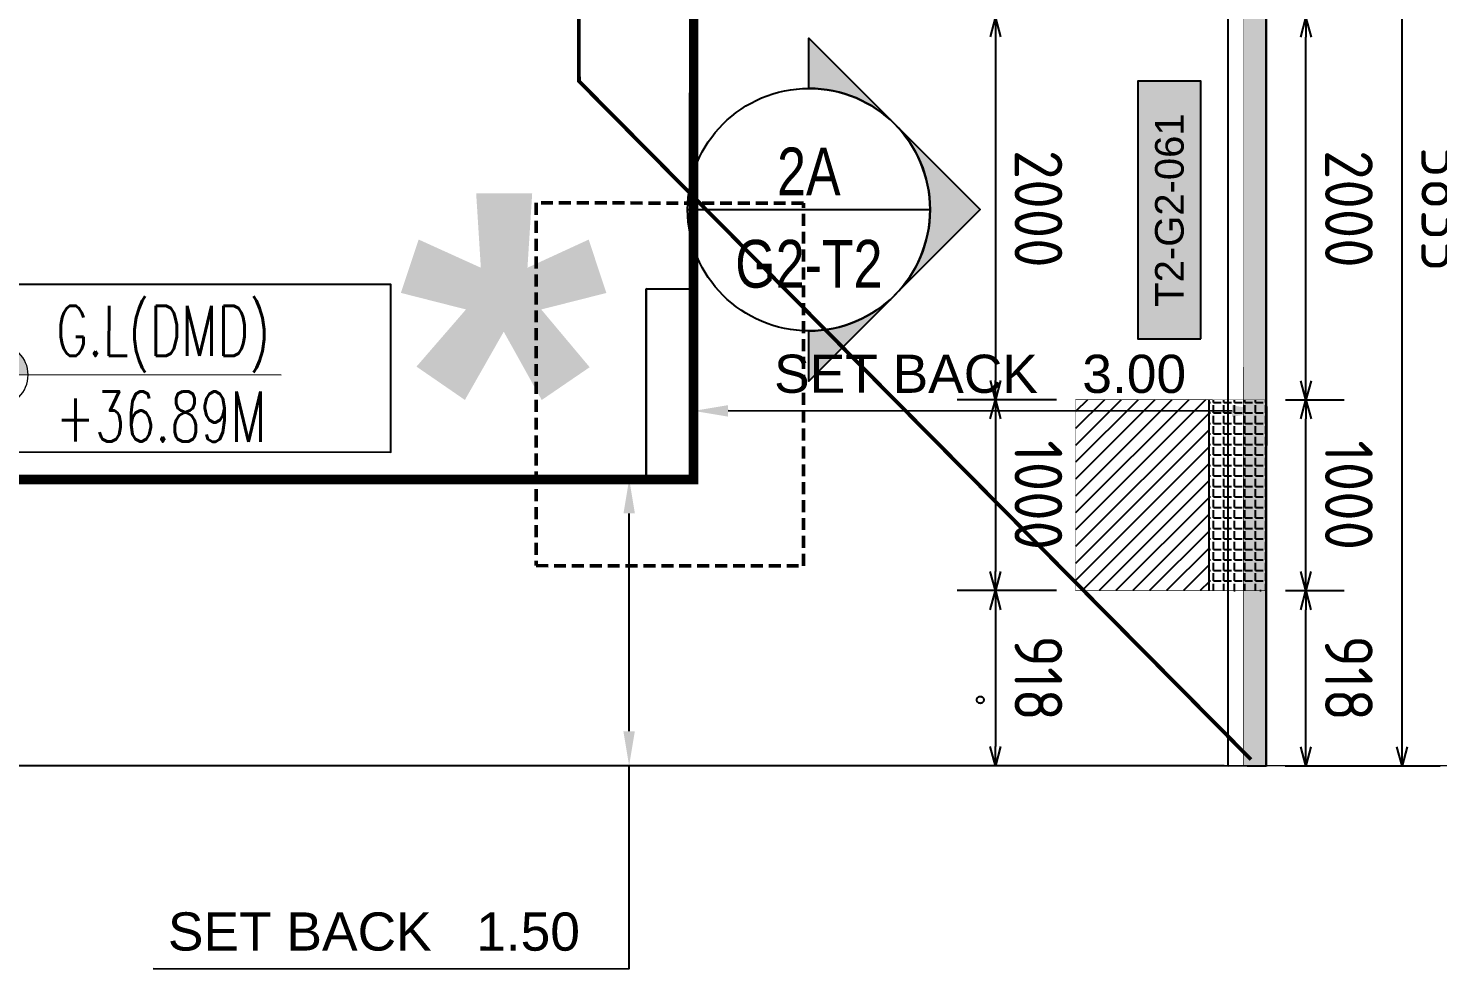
# Model space of a CAD drawing. Header units: centimetres. Extents: x -6122352 to 6876996, y -1694241 to 2592194.
# Drawn here: x 124843 to 132226, y -67235 to -62308 of the extents above; entities that cross this region are included whole.
import ezdxf
from ezdxf.enums import TextEntityAlignment as Align
from ezdxf.xclip import XClip

# ---------------------------------------------------------------- set-up
doc = ezdxf.new("R2010")
doc.units = ezdxf.units.CM
doc.header["$MEASUREMENT"] = 0
doc.header["$XCLIPFRAME"] = 2
doc.header["$PDMODE"] = 66
doc.header["$PDSIZE"] = 100
for name, pattern in [('CENTER', [2, 1.25, -0.25, 0.25, -0.25]), ('DASHED2', [0.375, 0.25, -0.125]), ('XR-AR-END-SETTING OUT PLAN$0$23261-XR-AR-SI-GF$0$HIDDEN', [0.375, 0.25, -0.125])]:
    doc.linetypes.add(name, pattern=pattern)
doc.layers.get('Defpoints').update_dxf_attribs({"color": 255, "linetype": 'CENTER'})
for name, color, linetype in [('00-MI-DIM', 7, 'Continuous'), ('23585-XR-AR-BOUNDARY WALLS AND SETBACKS$0$setback', 7, 'XR-AR-END-SETTING OUT PLAN$0$23261-XR-AR-SI-GF$0$HIDDEN'), ('@MI-FOOTINGS', 7, 'Continuous'), ('@MI-MEP', 7, 'Continuous'), ('@MI-REF LAYER', 7, 'Continuous'), ('@MI-TYPE-01', 30, 'Continuous'), ('@MI-TYPE-02', 6, 'Continuous'), ('B_TH_4', 7, 'Continuous'), ('PANEL-TAGS', 7, 'Continuous'), ('S-DIMENSION', 251, 'Continuous'), ('XREF1$0$S-LEVELS', 2, 'Continuous'), ('XREF1$0$TYPICAL NEW PROFILE', 3, 'Continuous')]:
    doc.layers.add(name, color=color, linetype=linetype)
for name, color, linetype, lineweight, true_color in [('08-Compound Wall-2', 6, 'Continuous', 25, 0xff00ff), ('23585-XR-AR-DAMAC PLOT LIMITS$0$1-End units', 7, 'Continuous', 5, 0xf8991e), ('23585-XR-AR-DAMAC PLOT LIMITS$0$1-Open Space', 7, 'Continuous', 5, 0x90cf5a)]:
    doc.layers.add(name, color=color, linetype=linetype, lineweight=lineweight, true_color=true_color)
for name, color, linetype, lineweight in [('@ Foundations', 4, 'DASHED2', 50), ('A-ANNO-TEXT', 3, 'Continuous', 25), ('XR-AR-END-SETTING OUT PLAN$0$23585-XR-AR-END-GROUND FLOOR$0$S-COLS', 51, 'Continuous', 40), ('XR-AR-END-SETTING OUT PLAN$0$23585-XR-AR-END-GROUND FLOOR$0$S-COLS-PATT', 8, 'Continuous', 5), ('XREF1$0$36-TAGLVL', 23, 'Continuous', 9)]:
    doc.layers.add(name, color=color, linetype=linetype, lineweight=lineweight)
doc.styles.add('Arial', font='arialbd.ttf')
doc.styles.add('Arial Narrow', font='ARIALN.TTF', dxfattribs={"width": 0.95, "height": 500})
doc.styles.add('PANELTAG_STYLE', font='arial.ttf')
doc.styles.add('Schueco-BEMSTIL', font='isocpeur.ttf', dxfattribs={"width": 0.9})
doc.styles.get("Standard").update_dxf_attribs({"font": 'arial.ttf'})
doc.styles.add('XREF1$0$DLT_TEXT', font='romans.shx', dxfattribs={"width": 0.7})
doc.dimstyles.new('MI- JWC-TXT-2.5 MM', dxfattribs={"dimscale": 1.5, "dimtxt": 2.5, "dimasz": 1, "dimexe": 2, "dimexo": 1, "dimgap": 1, "dimtad": 1, "dimdec": 0, "dimdsep": 46, "dimtxsty": 'Schueco-BEMSTIL', "dimblk": 'OPEN30', "dimcen": 0, "dimdle": 2, "dimclrd": 140, "dimclre": 8, "dimclrt": 40, "dimadec": 0, "dimazin": 2, "dimtfac": 1, "dimtdec": 0, "dimtix": 1, "dimtmove": 2, "dimatfit": 3, "dimldrblk": 'OPEN', "dimfxl": 2, "dimlwd": -1, "dimlwe": -1, "dimarcsym": 0})
doc.dimstyles.get("Standard").update_dxf_attribs({"dimtxt": 5, "dimasz": 0.5, "dimexe": 0.18, "dimexo": 0.0625, "dimgap": 0.09, "dimtad": 0, "dimtih": 1, "dimtoh": 1, "dimdec": 0, "dimzin": 0, "dimdsep": 46, "dimtxsty": 'Standard', "dimcen": 0.09, "dimadec": 0, "dimazin": 0, "dimtfac": 1, "dimtdec": 0, "dimtofl": 0, "dimtmove": 0, "dimatfit": 3, "dimfxl": 1, "dimtolj": 1, "dimtzin": 0, "dimarcsym": 0})

# ---------------------------------------------------------------- blocks, each defined once
blk = doc.blocks.new('23585-XR-AR-BOUNDARY WALLS AND SETBACKS')
at = {"layer": '08-Compound Wall-2'}
for points in [[(496529.1341, 2768948.9256), (496529.2017, 2768948.9993), (496511.5071, 2768965.2139)], [(496529.0666, 2768948.8518), (496511.4457, 2768964.9989), (496505.4006, 2768958.4013), (496501.3472, 2768953.9775), (496497.2938, 2768949.5537), (496493.2404, 2768945.1299), (496489.187, 2768940.7061), (496483.073, 2768934.0337), (496500.6945, 2768917.8874)]]:
    blk.add_lwpolyline(points, dxfattribs=at)
at = {"layer": '23585-XR-AR-BOUNDARY WALLS AND SETBACKS$0$setback', "ltscale": 40, "const_width": 0.05}
blk.add_lwpolyline([(496526.0691, 2768947.8008), (496511.6922, 2768960.9752), (496507.5388, 2768956.4422), (496503.4854, 2768952.0184), (496499.432, 2768947.5946), (496495.3786, 2768943.1708), (496491.3252, 2768938.747), (496487.1703, 2768934.2126), (496501.5476, 2768921.039), (496505.7023, 2768925.5734), (496509.7558, 2768929.9972), (496513.8092, 2768934.421), (496517.8628, 2768938.8447), (496521.9162, 2768943.2684), (496526.0691, 2768947.8008)], dxfattribs=at)
blk = doc.blocks.new('A$C9d9485f6')
at = {"layer": 'A-ANNO-TEXT', "rotation": 312.4881850805905}
blk.add_blockref('23585-XR-AR-BOUNDARY WALLS AND SETBACKS', (-2377088.5348, -1504219.2521), dxfattribs=at)
blk = doc.blocks.new('23585-XR-AR-DAMAC PLOT LIMITS')
at = {"layer": '23585-XR-AR-DAMAC PLOT LIMITS$0$1-End units', "color": 251, "true_color": 0x636466}
blk.add_lwpolyline([(496529.2017, 2768948.9993), (496523.0221, 2768942.2551), (496505.3269, 2768958.4689), (496511.5071, 2768965.2139)], close=True, dxfattribs=at)
at = {"layer": '23585-XR-AR-DAMAC PLOT LIMITS$0$1-Open Space', "color": 251, "true_color": 0x636466}
blk.add_lwpolyline([(496513.5337, 2768967.4255), (496531.2285, 2768951.2113), (496529.2017, 2768948.9993), (496511.5071, 2768965.2139), (496493.8115, 2768981.4267), (496495.8383, 2768983.6387)], close=True, dxfattribs=at)
blk = doc.blocks.new('A$Cf093b529')
at = {"layer": 'A-ANNO-TEXT'}
blk.add_blockref('23585-XR-AR-DAMAC PLOT LIMITS', (-495391.9901, -2768603.4419), dxfattribs=at)
blk = doc.blocks.new('XR-AR-END-SETTING OUT PLAN$0$23585-XR-AR-END-GROUND FLOOR$0$A$C75a8815d')
at = {"layer": 'XR-AR-END-SETTING OUT PLAN$0$23585-XR-AR-END-GROUND FLOOR$0$S-COLS', "color": 252, "lineweight": 30}
blk.add_lwpolyline([(0, -4000), (0, -3000), (250, -3000), (250, -4000)], close=True, dxfattribs=at)
blk = doc.blocks.new('XR-AR-END-SETTING OUT PLAN')
at = {"layer": 'XR-AR-END-SETTING OUT PLAN$0$23585-XR-AR-END-GROUND FLOOR$0$S-COLS-PATT', "color": 8}
blk.add_blockref('XR-AR-END-SETTING OUT PLAN$0$23585-XR-AR-END-GROUND FLOOR$0$A$C75a8815d', (3000.1, 5500), dxfattribs=at)
blk = doc.blocks.new('END UNIT')
at = {"xscale": 0.001, "yscale": 0.001, "zscale": 0.001}
blk.add_blockref('XR-AR-END-SETTING OUT PLAN', (-9.1502, 0), dxfattribs=at)
blk = doc.blocks.new('TH_4')
at = {"xscale": -1}
blk.add_blockref('END UNIT', (495826.3054, 2769130.5141), dxfattribs=at)
at = {"insert": (495831.4554, 2769133.5141), "char_height": 2, "attachment_point": 2, "style": 'Arial'}
blk.add_mtext('\\pxqc;*', dxfattribs=at)
blk = doc.blocks.new('A$C780da55d')
at = {"layer": 'S-DIMENSION'}
blk.add_circle((39.3016, -0.0017), 0.0182, dxfattribs=at)
at = {"layer": 'B_TH_4', "xscale": 1.000039159572381, "yscale": 1.000039159572381, "zscale": 1.000039159572381}
blk.add_blockref('TH_4', (-495814.0705, -2769239.3021), dxfattribs=at)
blk = doc.blocks.new('23585-XR-AR-MALDIVE-2$0$TH_4')
blk.add_blockref('A$C780da55d', (495794.6554, 2769130.8641))
at = {"layer": '@ Foundations', "linetype": 'DASHED2', "ltscale": 0.25}
blk.add_lwpolyline([(495831.6304, 2769131.5646), (495833.0304, 2769131.5646), (495833.0304, 2769133.4646), (495831.6304, 2769133.4646)], close=True, dxfattribs=at)
blk = doc.blocks.new('A$Cab812dd2')
at = {"color": 1, "true_color": 0xeb0000, "const_width": 0.01}
blk.add_lwpolyline([(33.1545, 0.0061), (27.1545, 0.005), (21.1545, 0.0041), (15.1545, 0.003), (9.1545, 0.0018), (0.0044, 0), (0, 24.0002), (9.15, 24.0017), (15.1501, 24.0029), (21.1501, 24.004), (27.1501, 24.0052), (33.1501, 24.0063), (42.2983, 24.0081), (42.3017, 0.0078)], close=True, dxfattribs=at)
blk = doc.blocks.new('XREF1$0$LVL  ATTR')
at = {"color": 7}
blk.add_wipeout([(-0.3373, 0.3835), (1.8973, 0.3835), (1.8973, -0.4505), (-0.3373, -0.4505)], dxfattribs=at)
at = {"layer": 'XREF1$0$36-TAGLVL', "extrusion": (-4.88814e-07, 1.40652e-17, 1)}
h = blk.add_hatch(color=252, dxfattribs=at)
h.paths.add_polyline_path([(-0.0654, 0.1563, 0.414214), (-0.2216, 0), (-0.0654, 0)])
h.paths.add_polyline_path([(0.0909, 0), (-0.0654, 0), (-0.0654, -0.1562, 0.414214)])
for p, q in [((-0.0654, -0.2604), (-0.0654, 0.2604)), ((1.3511, 0, 0), (-0.3253, 0, 0))]:
    blk.add_line(p, q, dxfattribs=at)
blk.add_circle((-0.0654, 0, 0), 0.1562, dxfattribs=at)
at = {"layer": 'XREF1$0$S-LEVELS', "color": 1}
blk.add_lwpolyline([(-0.3373, 0.3835), (1.8973, 0.3835), (1.8973, -0.4505), (-0.3373, -0.4505)], close=True, dxfattribs=at)
at = {"layer": 'XREF1$0$TYPICAL NEW PROFILE', "color": 3, "style": 'XREF1$0$DLT_TEXT', "width": 0.7}
for tag, p in [('+0.00M', (0.2413, 0.0671, -0.0001)), ('S.S.L', (0.2413, -0.3453, -0.0001))]:
    blk.add_attdef(tag, p, '', height=0.25, dxfattribs=at)
blk = doc.blocks.new('*D741')
at = {"color": 0, "lineweight": -2, "transparency": 16777216}
for p, q in [((494356.3826, 2767860.5927), (494356.8134, 2767860.5927)), ((494356.6334, 2767859.2716), (494356.6334, 2767860.4127)), ((494356.7584, 2767859.0916), (494356.4534, 2767859.0916)), ((494356.6334, 2767858.0276), (494356.6334, 2767859.0916)), ((494354.1408, 2767858.0276), (494356.6334, 2767858.0276))]:
    blk.add_line(p, q, dxfattribs=at)
at = {"color": 0, "transparency": 16777216}
for points in [[(494356.6034, 2767860.4127), (494356.6634, 2767860.4127), (494356.6334, 2767860.5927)], [(494356.6034, 2767859.2716), (494356.6634, 2767859.2716), (494356.6334, 2767859.0916)]]:
    blk.add_solid(points, dxfattribs=at)
at = {"layer": 'Defpoints', "color": 0, "transparency": 16777216}
for p in [(494356.3201, 2767860.5927), (494356.6334, 2767860.5927), (494356.8209, 2767859.0916)]:
    blk.add_point(p, dxfattribs=at)
at = {"color": 0, "transparency": 16777216, "insert": (494355.2971, 2767858.221), "char_height": 0.2, "attachment_point": 5}
blk.add_mtext('\\A1;SET BACK   1.50', dxfattribs=at)
blk = doc.blocks.new('*D743')
at = {"color": 0, "lineweight": -2, "transparency": 16777216}
for p, q in [((494356.9711, 2767860.7997), (494356.9711, 2767861.1304)), ((494359.7909, 2767860.9504), (494357.1511, 2767860.9504)), ((494359.9709, 2767860.9744), (494359.9709, 2767860.7704))]:
    blk.add_line(p, q, dxfattribs=at)
at = {"color": 0, "transparency": 16777216}
for points in [[(494357.1511, 2767860.9804), (494357.1511, 2767860.9204), (494356.9711, 2767860.9504)], [(494359.7909, 2767860.9804), (494359.7909, 2767860.9204), (494359.9709, 2767860.9504)]]:
    blk.add_solid(points, dxfattribs=at)
at = {"layer": 'Defpoints', "color": 0, "transparency": 16777216}
for p in [(494359.9709, 2767861.0369), (494356.9711, 2767860.9504), (494356.9711, 2767860.7372)]:
    blk.add_point(p, dxfattribs=at)
at = {"color": 0, "transparency": 16777216, "insert": (494358.471, 2767861.1438), "char_height": 0.2, "attachment_point": 5}
blk.add_mtext('\\A1;SET BACK   3.00', dxfattribs=at)
blk = doc.blocks.new('T1-FOOTING')
at = {"transparency": 33554679}
h = blk.add_hatch(dxfattribs=at)
h.set_pattern_fill('ANGLE', color=256, scale=500)
h.set_pattern_definition([(0, (0, 0), (0, 137.5), [100, -37.5]), (90, (0, 0), (-137.5, 8e-15), [100, -37.5])])
h.paths.add_polyline_path([(-500, -300), (500, -300), (500, 0), (-500, 0)])
h.paths.add_polyline_path([(-499.75, -299.75), (499.75, -299.75), (499.75, -0.25), (-499.75, -0.25)], flags=16)
h = blk.add_hatch(dxfattribs=at)
h.set_pattern_fill('ANGLE', color=8, scale=200)
h.set_pattern_definition([(0, (0, 0), (0, 55), [40, -15]), (90, (0, 0), (-55, 3e-15), [40, -15])])
h.paths.add_polyline_path([(500, -300), (500, 0), (-500, 0), (-500, -300)])
h = blk.add_hatch(dxfattribs=at)
h.set_pattern_fill('ANSI31', color=8, scale=500)
h.paths.add_polyline_path([(500, -1000), (500, -300), (-500, -300), (-500, -1000)])
at = {"layer": '@MI-TYPE-01', "color": 240, "linetype": 'DASHED2', "true_color": 0xed1f24}
blk.add_line((-500, -300), (500, -300), dxfattribs=at)
at = {"layer": '@MI-TYPE-01', "color": 240, "true_color": 0xed1f24, "const_width": 2.5}
blk.add_lwpolyline([(-500, 0), (500, 0), (500, -1000), (-500, -1000)], close=True, dxfattribs=at)
blk = doc.blocks.new('_Open30')
at = {"color": 0, "linetype": 'ByBlock', "lineweight": -2}
for p, q in [((-1, 0.268), (0, 0)), ((0, 0), (-1, -0.268)), ((0, 0), (-1, 0))]:
    blk.add_line(p, q, dxfattribs=at)
blk = doc.blocks.new('*D913')
at = {"layer": '@MI-TYPE-02', "color": 8, "transparency": 16777216}
for p, q in [((382582.8, -191426.2), (383394.5, -191426.1)), ((382583.8, -197261.2), (383395.5, -197261.1))]:
    blk.add_line(p, q, dxfattribs=at)
at = {"layer": '@MI-TYPE-02', "color": 140, "transparency": 16777216}
blk.add_line((383195.5, -197161.1), (383194.5, -191526.1), dxfattribs=at)
at = {"layer": 'Defpoints', "color": 0, "transparency": 16777216}
for p in [(382482.8, -191426.2), (383194.5, -191426.1), (382483.8, -197261.2)]:
    blk.add_point(p, dxfattribs=at)
at = {"layer": '@MI-TYPE-02', "color": 140, "transparency": 16777216, "xscale": 100, "yscale": 100, "zscale": 100}
for p, rotation in [((383194.5, -191426.1), 90.01026582106833), ((383195.5, -197261.1), 270.0102658210683)]:
    blk.add_blockref('_Open30', p, dxfattribs=dict(at, rotation=rotation))
at = {"layer": '@MI-TYPE-02', "color": 40, "transparency": 16777216, "insert": (383420, -194343.6), "char_height": 250, "attachment_point": 5, "rotation": 270.01027, "style": 'Schueco-BEMSTIL'}
blk.add_mtext('5835', dxfattribs=at)
blk = doc.blocks.new('_Open')
at = {"color": 0, "linetype": 'ByBlock', "lineweight": -2}
for p, q in [((-1, 0.2), (0, 0)), ((-1, -0.2), (0, 0)), ((0, 0), (-1, 0))]:
    blk.add_line(p, q, dxfattribs=at)
blk = doc.blocks.new('*D914')
at = {"layer": '@MI-TYPE-02', "color": 8, "transparency": 16777216}
for p, q in [((382584.5, -196343.7), (382891.1, -196343.6)), ((382583.8, -197261.2), (382891.2, -197261.2))]:
    blk.add_line(p, q, dxfattribs=at)
at = {"layer": '@MI-TYPE-02', "color": 140, "transparency": 16777216}
blk.add_line((382691.2, -197161.2), (382691.1, -196443.7), dxfattribs=at)
at = {"layer": 'Defpoints', "color": 0, "transparency": 16777216}
for p in [(382484.5, -196343.7), (382691.1, -196343.7), (382483.8, -197261.2)]:
    blk.add_point(p, dxfattribs=at)
at = {"layer": '@MI-TYPE-02', "color": 140, "transparency": 16777216, "xscale": 100, "yscale": 100, "zscale": 100}
for p, rotation in [((382691.1, -196343.7), 90.01026582106833), ((382691.2, -197261.2), 270.0102658210683)]:
    blk.add_blockref('_Open30', p, dxfattribs=dict(at, rotation=rotation))
at = {"layer": '@MI-TYPE-02', "color": 40, "transparency": 16777216, "insert": (382916.1, -196802.4), "char_height": 250, "attachment_point": 5, "rotation": 270.01027, "style": 'Schueco-BEMSTIL'}
blk.add_mtext('918', dxfattribs=at)
blk = doc.blocks.new('*D915')
at = {"layer": '@MI-TYPE-02', "color": 8, "transparency": 16777216}
for p, q in [((382583.4, -195343.7), (382890.9, -195343.6)), ((382584.5, -196343.7), (382891.1, -196343.6))]:
    blk.add_line(p, q, dxfattribs=at)
at = {"layer": '@MI-TYPE-02', "color": 140, "transparency": 16777216}
blk.add_line((382691, -196243.7), (382690.9, -195443.7), dxfattribs=at)
at = {"layer": 'Defpoints', "color": 0, "transparency": 16777216}
for p in [(382483.4, -195343.7), (382690.9, -195343.7), (382484.5, -196343.7)]:
    blk.add_point(p, dxfattribs=at)
at = {"layer": '@MI-TYPE-02', "color": 140, "transparency": 16777216, "xscale": 100, "yscale": 100, "zscale": 100}
for p, rotation in [((382690.9, -195343.7), 90.01026582106833), ((382691.1, -196343.7), 270.0102658210683)]:
    blk.add_blockref('_Open30', p, dxfattribs=dict(at, rotation=rotation))
at = {"layer": '@MI-TYPE-02', "color": 40, "transparency": 16777216, "insert": (382916, -195843.6), "char_height": 250, "attachment_point": 5, "rotation": 270.01027, "style": 'Schueco-BEMSTIL'}
blk.add_mtext('1000', dxfattribs=at)
blk = doc.blocks.new('*D916')
at = {"layer": '@MI-TYPE-02', "color": 8, "transparency": 16777216}
for p, q in [((382584, -193343.7), (382890.5, -193343.6)), ((382583.4, -195343.7), (382890.9, -195343.6))]:
    blk.add_line(p, q, dxfattribs=at)
at = {"layer": '@MI-TYPE-02', "color": 140, "transparency": 16777216}
blk.add_line((382690.9, -195243.7), (382690.5, -193443.7), dxfattribs=at)
at = {"layer": 'Defpoints', "color": 0, "transparency": 16777216}
for p in [(382484, -193343.7), (382690.5, -193343.7), (382483.4, -195343.7)]:
    blk.add_point(p, dxfattribs=at)
at = {"layer": '@MI-TYPE-02', "color": 140, "transparency": 16777216, "xscale": 100, "yscale": 100, "zscale": 100}
for p, rotation in [((382690.5, -193343.7), 90.01026582106833), ((382690.9, -195343.7), 270.0102658210683)]:
    blk.add_blockref('_Open30', p, dxfattribs=dict(at, rotation=rotation))
at = {"layer": '@MI-TYPE-02', "color": 40, "transparency": 16777216, "insert": (382915.7, -194343.6), "char_height": 250, "attachment_point": 5, "rotation": 270.01027, "style": 'Schueco-BEMSTIL'}
blk.add_mtext('2000', dxfattribs=at)
blk = doc.blocks.new('*D1426')
at = {"layer": '@MI-TYPE-02', "color": 8, "transparency": 16777216}
for p, q in [((-1099.8, 3917.3), (-1619.4, 3917.2)), ((-1099.5, 1917.3), (-1619, 1917.2))]:
    blk.add_line(p, q, dxfattribs=at)
at = {"layer": '@MI-TYPE-02', "color": 140, "transparency": 16777216}
blk.add_line((-1419.3, 3817.3), (-1419, 2017.3), dxfattribs=at)
at = {"layer": 'Defpoints', "color": 0, "transparency": 16777216}
for p in [(-999.8, 3917.4), (-1419, 1917.3), (-999.5, 1917.4)]:
    blk.add_point(p, dxfattribs=at)
at = {"layer": '@MI-TYPE-02', "color": 140, "transparency": 16777216, "xscale": 100, "yscale": 100, "zscale": 100}
for p, rotation in [((-1419.4, 3917.3), 90.01026582106819), ((-1419, 1917.3), 270.0102658210682)]:
    blk.add_blockref('_Open30', p, dxfattribs=dict(at, rotation=rotation))
at = {"layer": '@MI-TYPE-02', "color": 40, "transparency": 16777216, "insert": (-1194.2, 2917.3), "char_height": 250, "attachment_point": 5, "rotation": 270.01027, "style": 'Schueco-BEMSTIL'}
blk.add_mtext('2000', dxfattribs=at)
blk = doc.blocks.new('*D1427')
at = {"layer": '@MI-TYPE-02', "color": 8, "transparency": 16777216}
for p, q in [((-1099.5, 1917.3), (-1619, 1917.2)), ((-1099.3, 917.3), (-1618.8, 917.2))]:
    blk.add_line(p, q, dxfattribs=at)
at = {"layer": '@MI-TYPE-02', "color": 140, "transparency": 16777216}
blk.add_line((-1419, 1817.3), (-1418.8, 1017.3), dxfattribs=at)
at = {"layer": 'Defpoints', "color": 0, "transparency": 16777216}
for p in [(-999.5, 1917.4), (-1418.8, 917.3), (-999.3, 917.4)]:
    blk.add_point(p, dxfattribs=at)
at = {"layer": '@MI-TYPE-02', "color": 140, "transparency": 16777216, "xscale": 100, "yscale": 100, "zscale": 100}
for p, rotation in [((-1419, 1917.3), 90.01026582106819), ((-1418.8, 917.3), 270.0102658210682)]:
    blk.add_blockref('_Open30', p, dxfattribs=dict(at, rotation=rotation))
at = {"layer": '@MI-TYPE-02', "color": 40, "transparency": 16777216, "insert": (-1193.9, 1417.3), "char_height": 250, "attachment_point": 5, "rotation": 270.01027, "style": 'Schueco-BEMSTIL'}
blk.add_mtext('1000', dxfattribs=at)
blk = doc.blocks.new('*D1428')
at = {"layer": '@MI-TYPE-02', "color": 8, "transparency": 16777216}
for p, q in [((-1099.3, 917.3), (-1618.8, 917.2)), ((-220, 0), (-1618.7, -0.3))]:
    blk.add_line(p, q, dxfattribs=at)
at = {"layer": '@MI-TYPE-02', "color": 140, "transparency": 16777216}
blk.add_line((-1418.8, 817.3), (-1418.7, 99.7), dxfattribs=at)
at = {"layer": 'Defpoints', "color": 0, "transparency": 16777216}
for p in [(-999.3, 917.4), (-1418.7, -0.3), (-120, 0)]:
    blk.add_point(p, dxfattribs=at)
at = {"layer": '@MI-TYPE-02', "color": 140, "transparency": 16777216, "xscale": 100, "yscale": 100, "zscale": 100}
for p, rotation in [((-1418.8, 917.3), 90.01026582106819), ((-1418.7, -0.3), 270.0102658210682)]:
    blk.add_blockref('_Open30', p, dxfattribs=dict(at, rotation=rotation))
at = {"layer": '@MI-TYPE-02', "color": 40, "transparency": 16777216, "insert": (-1193.7, 458.6), "char_height": 250, "attachment_point": 5, "rotation": 270.01027, "style": 'Schueco-BEMSTIL'}
blk.add_mtext('918', dxfattribs=at)
blk = doc.blocks.new('*U1431')
h = blk.add_hatch(color=94)
edge = h.paths.add_edge_path()
edge.add_line((0, 6.35), (0, 8.98))
edge.add_line((0, 8.98), (8.98, 0))
edge.add_line((8.98, 0), (0, -8.98))
edge.add_line((0, -8.98), (0, -6.35))
edge.add_arc((0, 0), 6.35, 270, 450)
at = {"color": 94}
blk.add_line((-6.35, 0), (6.35, 0), dxfattribs=at)
for points in [[(0, 6.35), (0, 8.98), (8.98, 0), (0, -8.98), (0, -6.35, 1)], [(4.49, -4.49, 0.414214), (4.49, 4.49), (8.98, 0), (4.49, -4.49)]]:
    blk.add_lwpolyline(points, format="xyb", close=True)
blk.add_circle((0, 0), 6.35, dxfattribs=at)
at = {"style": 'Arial Narrow', "width": 0.95, "flags": 8}
blk.add_attdef('VIEWNUMBER', text='', height=2.5, dxfattribs=at).set_placement((0, 0), align=Align.BOTTOM_CENTER)
blk.add_attdef('SHEETNUMBER', text='', height=2.5, dxfattribs=at).set_placement((0, -1.588), align=Align.TOP_CENTER)
blk = doc.blocks.new('PANELTAG')
at = {"layer": 'PANEL-TAGS', "color": 1}
blk.add_lwpolyline([(-13.5, -3.3), (13.5, -3.3), (13.5, 3.3), (-13.5, 3.3)], close=True, dxfattribs=at)
at = {"layer": 'PANEL-TAGS', "color": 40, "true_color": 0xffd700}
blk.add_solid([(-13.5, -3.3), (13.5, -3.3), (-13.5, 3.3), (13.5, 3.3)], dxfattribs=at)
at = {"layer": 'PANEL-TAGS', "color": 5, "style": 'PANELTAG_STYLE'}
blk.add_attdef('TAGNO', text='', height=3, dxfattribs=at).set_placement((0, 0), align=Align.CENTER)
blk = doc.blocks.new('A$C26b54db7')
at = {"color": 1, "true_color": 0xeb0000, "const_width": 0.01}
blk.add_lwpolyline([(33.1545, 1.063), (27.1545, 1.0618), (21.1545, 1.0609), (15.1545, 1.0598), (9.1545, 1.0587), (0.0044, 1.0568), (0, 25.057), (9.15, 25.0585), (15.1501, 25.0597), (21.1501, 25.0608), (27.1501, 25.062), (33.1501, 25.0631), (42.2983, 25.0649), (42.3017, 1.0646)], close=True, dxfattribs=at)
dim = blk.add_linear_dim(base=(39.3017, 2.9228), p1=(42.3014, 3.0093), p2=(39.3017, 2.7097), text='SET BACK   <>', dimstyle='Standard', override={"dimtxt": 0.2, "dimtad": 1, "dimtih": 0, "dimdec": 2})
dim.commit()
dim.dimension.update_dxf_attribs({"geometry": '*D743', "text_midpoint": (40.8016, 3.1163), "insert": (-494317.6694, -2767858.0276)})
dim = blk.add_linear_dim(base=(38.964, 2.5652), p1=(39.1514, 1.0641), p2=(38.6506, 2.5652), angle=90, text='SET BACK   <>', dimstyle='Standard', override={"dimtxt": 0.2, "dimtad": 1, "dimtih": 0, "dimdec": 2, "dimtmove": 1})
dim.commit()
dim.dimension.update_dxf_attribs({"geometry": '*D741', "text_midpoint": (38.7931, 0), "dimtype": 128, "insert": (-494317.6694, -2767858.0276)})
blk = doc.blocks.new('T1-PARTITON 2')
at = {"layer": '@MI-TYPE-02'}
h = blk.add_hatch(color=256, dxfattribs=at)
h.dxf.hatch_style = 1
h.paths.add_polyline_path([(-1, 5835), (0, 0), (-120, 0), (-121, 5835)])
at = {"layer": '@MI-TYPE-02', "const_width": 2.5}
blk.add_lwpolyline([(-1, 5835), (0, 0), (-120, 0), (-121, 5835)], close=True, dxfattribs=at)
at = {"layer": '@MI-FOOTINGS', "color": 240, "true_color": 0xed1f24, "xscale": -1, "rotation": 270.0102658218726}
blk.add_blockref('T1-FOOTING', (0.6, 1417.5), dxfattribs=at)
at = {"layer": '@MI-TYPE-02'}
for base, p1, p2, picture, middle, set_off in [((710.7, 5835.1), (0, 0), (-1, 5835), '*D913', (936.2, 2917.7), (-382483.8, 197261.2)), ((206.7, 3917.6), (-0.4, 1917.5), (0.2, 3917.5), '*D916', (431.9, 2917.6), (-382483.8, 197261.2)), ((207.1, 1917.6), (0.7, 917.5), (-0.4, 1917.5), '*D915', (432.1, 1417.6), (-382483.8, 197261.2)), ((207.2315, 917.5738), (0, 0), (0.7081, 917.5368), '*D914', (432.3137, 458.8458), (-382483.8231, 197261.2344))]:
    dim = blk.add_linear_dim(base=base, p1=p1, p2=p2, angle=90.01027, dimstyle='MI- JWC-TXT-2.5 MM', dxfattribs=at)
    dim.commit()
    dim.dimension.update_dxf_attribs({"geometry": picture, "text_midpoint": middle, "insert": set_off})
for base, p1, p2, picture, middle in [((-1419, 1917.3), (-999.8, 3917.4), (-999.5, 1917.4), '*D1426', (-1194.2, 2917.3)), ((-1418.8, 917.3), (-999.5, 1917.4), (-999.3, 917.4), '*D1427', (-1193.9, 1417.3)), ((-1418.7, -0.3), (-999.3, 917.4), (-120, 0), '*D1428', (-1193.7, 458.6))]:
    dim = blk.add_linear_dim(base=base, p1=p1, p2=p2, angle=90.01027, dimstyle='MI- JWC-TXT-2.5 MM', dxfattribs=at)
    dim.commit()
    dim.dimension.update_dxf_attribs({"geometry": picture, "text_midpoint": middle})

msp = doc.modelspace()

# ---------------------------------------------------------------- block references
at = {"layer": '@MI-REF LAYER', "xscale": 1000, "yscale": 1000, "zscale": 1000}
msp.add_blockref('A$C9d9485f6', (-23958.95046, 48155.57226), dxfattribs=at)
at = {"layer": '@MI-REF LAYER', "xscale": 1000, "yscale": 1000, "zscale": 1000, "rotation": 312.4882903633292}
msp.add_blockref('A$Cf093b529', (-891608.73293, 539022.72011), dxfattribs=at)

# ---------------------------------------------------------------- next in the draw order: block references
at = {"layer": '@MI-REF LAYER'}
ref = msp.add_blockref('23585-XR-AR-MALDIVE-2$0$TH_4', (-496708308.92501, -2769016694.2478), dxfattribs=dict(at, xscale=999.9999999999998, yscale=999.9999999999998, zscale=999.9999999999998, rotation=359.9792219101151))
XClip(ref).set_block_clipping_path([(495793.2137545161, 2769154.4498212012), (495793.2181900763, 2769130.5098148417), (495835.2554805507, 2769130.5175940366), (495835.252015816, 2769154.4574068328), (495826.3038419536, 2769154.4161006832), (495820.3038368397, 2769154.4149550321), (495814.3038321161, 2769154.4138093828), (495808.3038273919, 2769154.4126637317), (495802.3038226687, 2769154.4115180811)])

# ---------------------------------------------------------------- next in the draw order: linework, layer by layer
at = {"layer": '@MI-REF LAYER', "color": 1, "const_width": 20}
msp.add_lwpolyline([(131247.63494, -66138.44043), (127727.69953, -62584.86475), (127720.80867, -58323.27761), (126862.1232, -58321.92961), (127720.80867, -58323.27761), (127725.7703, -46398.54639), (131219.11515, -42283.56397)], dxfattribs=at)

# ---------------------------------------------------------------- next in the draw order: block references
at = {"layer": '00-MI-DIM'}
ref = msp.add_blockref('*U1431', (128931.94844, -63257.9925), dxfattribs=dict(at, xscale=100, yscale=100, zscale=100))
ref.add_attrib('VIEWNUMBER', '2A', dxfattribs={"layer": '0', "height": 250, "style": 'Arial Narrow', "width": 0.95}).set_placement((128931.94844, -63257.9925), align=Align.BOTTOM_CENTER)
ref.add_attrib('SHEETNUMBER', 'G2-T2', dxfattribs={"layer": '0', "height": 250, "style": 'Arial Narrow', "width": 0.95}).set_placement((128931.94844, -63416.7425), align=Align.TOP_CENTER)
at = {"layer": '@MI-MEP', "color": 10, "xscale": 1000, "yscale": 1000, "zscale": 1000, "rotation": 359.9792219100943}
msp.add_blockref('A$Cab812dd2', (89026.53298, -66163.97238), dxfattribs=at)
at = {"layer": '@MI-TYPE-01', "rotation": 359.977467402098}
msp.add_blockref('T1-PARTITON 2', (131327.58571, -66171.48471), dxfattribs=at)
at = {"layer": 'PANEL-TAGS'}
ref = msp.add_blockref('PANELTAG', (130820.24709, -63260.52589), dxfattribs=dict(at, xscale=50.00000000000001, yscale=50.00000000000001, zscale=50.00000000000001, rotation=90.00000000000001))
ref.add_attrib('TAGNO', 'T2-G2-061', dxfattribs={"color": 5, "height": 150, "rotation": 90, "style": 'PANELTAG_STYLE'}).set_placement((130820.24709, -63260.52589), align=Align.MIDDLE_CENTER)

# ---------------------------------------------------------------- next in the draw order: block references
at = {"layer": '@MI-REF LAYER', "color": 7}
ref = msp.add_blockref('XREF1$0$LVL  ATTR', (124747.22871, -64124.23676, 0), dxfattribs=dict(at, xscale=-1051.480567989675, yscale=1051.480567989676, zscale=1051.480567989675, rotation=179.9900720309284))
ref.add_attrib('S.S.L', 'G.L(DMD)', (124990.2924, -64024.10725, -0.15112), dxfattribs={"layer": 'XREF1$0$TYPICAL NEW PROFILE', "color": 3, "height": 262.870142, "rotation": 359.990075322, "style": 'XREF1$0$DLT_TEXT', "width": 0.7})
ref.add_attrib('+0.00M', '+36.89M ', (124987.98904, -64473.44185, -0.15112), dxfattribs={"layer": 'XREF1$0$TYPICAL NEW PROFILE', "color": 3, "height": 262.870142, "rotation": 359.990075322, "style": 'XREF1$0$DLT_TEXT', "width": 0.7})

# ---------------------------------------------------------------- next in the draw order: block references
at = {"layer": '@MI-REF LAYER', "color": 10, "xscale": 999.9999999999998, "yscale": 999.9999999999998, "zscale": 999.9999999999998, "rotation": 359.9792219095311}
msp.add_blockref('A$C26b54db7', (89026.14974, -67220.77961), dxfattribs=at)

doc.saveas('drawing.dxf')
